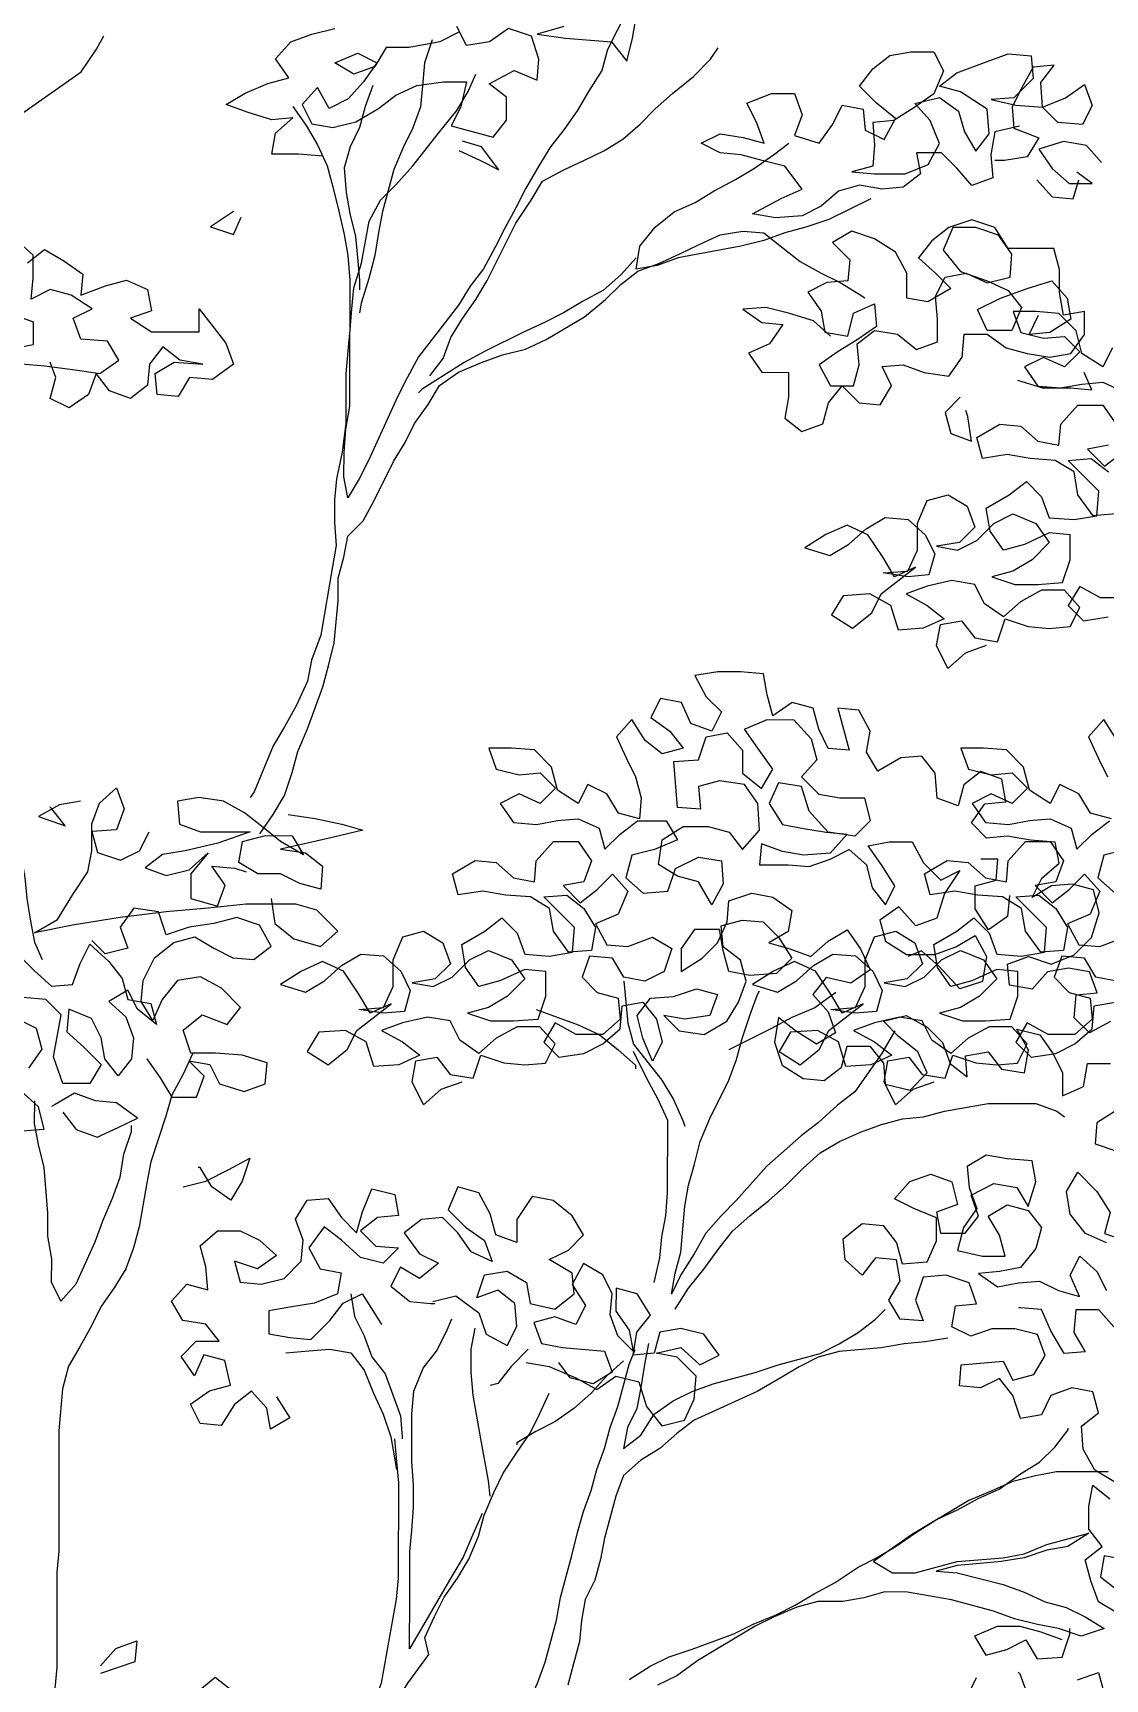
# Model space of a CAD drawing. Header units: inches. Extents: x 350994 to 353538, y 1581369 to 1583842.
# Drawn here: x 351288.804 to 351289.719, y 1583149.946 to 1583151.351 of the extents above; entities that cross this region are included whole.
import ezdxf

# ---------------------------------------------------------------- set-up
doc = ezdxf.new("R2010")
doc.units = ezdxf.units.IN
doc.header["$MEASUREMENT"] = 0
doc.linetypes.add('1', pattern=[0])
doc.layers.add('TREE', color=81, linetype='1')

# ---------------------------------------------------------------- blocks, each defined once
blk = doc.blocks.new('TREE_4')
at = {"color": 94}
for points in [[(850.7, 7413.6), (810.2, 7402.1), (853.5, 7396.2), (891.1, 7393.3), (922.9, 7390.4), (946, 7361.4), (954.7, 7396.1), (960.5, 7427.9)], [(946.1, 7436.6), (917.1, 7378.8), (908.4, 7347), (888.2, 7315.2), (870.8, 7286.3), (850.5, 7257.4), (830.3, 7231.4), (812.9, 7202.5), (792.6, 7167.9), (778.1, 7139), (760.7, 7107.2), (746.3, 7078.3), (728.9, 7046.5), (708.6, 7020.5), (691.3, 6991.6), (630.5, 6913.6), (613.1, 6881.8), (598.6, 6852.9), (555.1, 6757.5), (540.7, 6728.6), (523.3, 6699.7), (517.5, 6731.5), (517.6, 6769.1), (520.5, 6803.8), (526.3, 6838.5), (526.4, 6948.4), (529.3, 6986), (532.3, 7017.8), (543.9, 7055.3), (555.5, 7118.9), (572.9, 7150.7), (596, 7173.8), (622.1, 7202.7), (662.6, 7254.7), (688.6, 7286.5), (706, 7315.4), (717.6, 7341.4)], [(486.2, 7217.3), (448.6, 7220.2), (408.1, 7220.3), (413.9, 7252.1), (440, 7275.2), (408.2, 7272.3), (370.6, 7283.9), (338.8, 7295.5), (367.7, 7312.8), (402.4, 7327.3), (434.2, 7335.9), (414, 7364.8), (437.2, 7390.8), (469, 7402.4), (503.7, 7411)], [(691.6, 7405.1), (662.7, 7390.6), (616.4, 7382), (581.7, 7382), (564.4, 7353.1), (532.5, 7341.6), (503.7, 7359), (538.4, 7373.4), (567.3, 7358.9), (547, 7330), (523.8, 7304), (494.9, 7289.6), (477.6, 7321.4), (454.4, 7295.4), (468.9, 7266.5), (500.7, 7260.7), (535.4, 7269.3), (570.1, 7289.5), (596.1, 7309.7), (627.9, 7324.2), (668.4, 7329.9), (703.1, 7329.9), (694.4, 7292.3), (679.9, 7263.4), (743.5, 7246), (763.8, 7272), (763.8, 7306.7), (737.8, 7326.9), (775.4, 7347.1), (810.1, 7332.7), (813, 7364.5), (801.5, 7399.2), (766.8, 7410.8), (737.9, 7390.6), (703.2, 7384.8), (688.7, 7413.7)], [(0.4, 7157), (-8.3, 7191.7), (-14, 7226.4), (0.5, 7258.2), (32.3, 7284.2), (119.1, 7344.9), (142.3, 7379.5), (153.8, 7399.8)], [(651.1, 7393.5), (639.5, 7358.8), (636.6, 7324.1), (633.7, 7292.3), (622.1, 7260.5), (607.6, 7231.7), (593.1, 7197), (575.7, 7133.4), (569.9, 7101.6), (564.1, 7066.9), (555.4, 7032.2), (543.8, 6994.6), (540.9, 6980.2)], [(647.8, 6884.7), (668, 6910.7), (679.6, 6942.5), (697, 6971.4), (717.3, 7000.2), (734.7, 7029.1), (778.1, 7115.8), (801.3, 7150.5), (818.6, 7179.4), (850.5, 7196.7), (882.3, 7211.2), (911.2, 7225.6), (940.1, 7242.9), (966.2, 7266), (989.3, 7289.1), (1015.4, 7312.2), (1047.2, 7338.2), (1073.2, 7364.2), (1084.8, 7381.6)], [(1541.5, 7262.6), (1503.9, 7254), (1498.1, 7219.3), (1501, 7184.6), (1469.2, 7173), (1446.1, 7199.1), (1423, 7222.2), (1385.4, 7222.3), (1391.1, 7190.5), (1365.1, 7170.2), (1333.3, 7167.4), (1298.6, 7173.2), (1266.8, 7164.5), (1240.7, 7141.4), (1211.8, 7127), (1171.3, 7124.2), (1136.6, 7130), (1180, 7153.1), (1211.8, 7167.5), (1185.9, 7202.2), (1151.2, 7210.9), (1119.4, 7219.6), (1087.6, 7222.5), (1058.7, 7237), (1087.6, 7251.4), (1122.3, 7245.6), (1154.1, 7236.9), (1142.5, 7268.7), (1128.1, 7297.7), (1165.7, 7312.1), (1200.4, 7312.1), (1211.9, 7280.2), (1200.4, 7248.5), (1237.9, 7236.9), (1258.2, 7265.8), (1272.7, 7294.6), (1304.5, 7288.8), (1307.3, 7257), (1336.2, 7242.5), (1353.6, 7274.3), (1324.7, 7297.5), (1298.7, 7323.5), (1319, 7349.5), (1345, 7369.8), (1376.8, 7375.5), (1411.5, 7375.5), (1426, 7346.6), (1411.5, 7311.9), (1382.5, 7291.7), (1350.7, 7271.4), (1318.9, 7268.6), (1321.8, 7233.9), (1318.9, 7202.1), (1287, 7193.4), (1321.7, 7190.5), (1368, 7190.5), (1402.7, 7204.9), (1420.1, 7236.7), (1405.7, 7271.4), (1382.6, 7297.4), (1420.1, 7306.1), (1449, 7285.8), (1457.7, 7254), (1475, 7225.1), (1495.3, 7251.1), (1492.4, 7288.7), (1452, 7314.7), (1420.2, 7323.4), (1446.2, 7343.6), (1492.5, 7360.9), (1524.3, 7372.5), (1559, 7369.6), (1561.8, 7334.9), (1532.9, 7306), (1498.2, 7303.1), (1535.8, 7294.4), (1576.3, 7291.5), (1611, 7305.9), (1639.9, 7326.1), (1651.4, 7294.3), (1637, 7265.4), (1599.4, 7268.3), (1576.3, 7291.5), (1573.4, 7329.1), (1593.7, 7355.1), (1561.9, 7352.2), (1544.5, 7320.4), (1530, 7291.5), (1532.9, 7259.7), (1570.4, 7245.2), (1553.1, 7216.3), (1518.4, 7210.6), (1503.9, 7210.6)], [(561.4, 7324.2), (549.9, 7292.4), (541.1, 7260.6), (526.7, 7231.7), (518, 7199.9), (520.8, 7162.3), (526.6, 7130.5), (535.2, 7095.8), (538.1, 7064), (540.9, 7029.3), (540.9, 7014.9)], [(440, 7292.5), (460.2, 7263.6), (477.5, 7234.7), (491.9, 7202.8), (500.6, 7171), (509.2, 7136.3), (517.9, 7098.7), (523.6, 7066.9), (526.5, 7029.3), (526.4, 6954.2), (523.5, 6922.4), (520.6, 6887.7), (520.5, 6812.5), (514.7, 6769.1), (506, 6728.7), (503, 6696.9), (503, 6662.2), (505.9, 6627.5), (500.1, 6595.7), (482.6, 6491.6), (468.1, 6454), (462.3, 6422.2), (444.9, 6384.6), (427.6, 6352.9), (410.2, 6324), (381.2, 6254.6), (375.4, 6245.9)], [(691.5, 7225.8), (723.3, 7211.3), (752.2, 7196.8), (726.2, 7231.5), (697.3, 7240.2)], [(1315.9, 7152.9), (1252.3, 7121.2), (1217.6, 7109.7), (1185.8, 7101), (1153.9, 7089.5), (1119.2, 7080.8), (1023.8, 7063.6), (992, 7052), (960.2, 7046.3), (966, 7081), (989.2, 7109.9), (1018.1, 7133), (1049.9, 7147.4), (1078.8, 7164.7), (1110.7, 7182), (1139.6, 7199.4), (1168.5, 7219.6), (1191.7, 7236.9)], [(1665.8, 7207.6), (1642.7, 7233.6), (1608, 7239.4), (1570.4, 7227.9), (1590.6, 7198.9), (1616.6, 7175.8), (1651.3, 7175.8), (1628.2, 7193.1)], [(1567.5, 7181.6), (1590.6, 7155.6), (1622.4, 7152.7), (1631.1, 7181.6)], [(350.2, 7133.6), (315.5, 7110.5), (350.2, 7098.9), (361.8, 7124.9)], [(1255, 6944.8), (1229, 6968), (1191.4, 6979.6), (1156.7, 6988.3), (1122, 6985.4), (1150.9, 6965.2), (1182.7, 6962.2), (1162.5, 6933.3), (1130.7, 6918.9), (1150.9, 6890), (1191.4, 6889.9), (1191.3, 6852.4), (1185.5, 6820.6), (1211.5, 6800.3), (1243.3, 6811.8), (1252, 6843.6), (1272.3, 6869.6), (1298.3, 6843.6), (1330.1, 6840.7), (1347.5, 6869.6), (1333, 6898.5), (1364.8, 6901.3), (1396.6, 6889.8), (1434.2, 6883.9), (1454.5, 6912.8), (1457.4, 6947.5), (1492.1, 6947.5), (1521, 6927.2), (1552.8, 6918.5), (1587.5, 6912.7), (1619.3, 6918.5), (1639.6, 6947.4), (1639.6, 6982.1), (1607.8, 6976.3), (1602, 7011), (1602.1, 7045.7), (1593.4, 7077.5), (1524, 7077.6), (1503.8, 7109.4), (1469.1, 7121), (1434.4, 7109.5), (1408.4, 7089.2), (1388.1, 7063.2), (1414.1, 7040.1), (1437.2, 7016.9), (1402.5, 6996.7), (1370.7, 7002.5), (1370.8, 7040.1), (1353.4, 7071.9), (1321.6, 7092.2), (1287, 7103.8), (1258, 7086.5), (1284, 7060.4), (1281.1, 7028.6), (1249.3, 7025.8), (1220.4, 7011.4), (1240.6, 6982.4), (1246.3, 6950.6), (1281, 6944.8), (1289.7, 6979.5), (1321.6, 6993.9), (1324.4, 6959.2), (1295.5, 6939), (1266.6, 6921.7), (1237.6, 6901.5), (1254.9, 6869.6), (1289.6, 6869.6), (1298.3, 6901.4), (1295.5, 6933.2), (1321.5, 6953.4), (1356.2, 6947.6), (1385.1, 6924.5), (1416.9, 6936), (1416.9, 6970.7), (1414.1, 7005.4), (1428.6, 7034.3), (1460.4, 7040), (1492.2, 7025.6), (1526.9, 7034.2), (1529.8, 7068.9), (1509.6, 7097.8), (1474.9, 7109.4), (1440.2, 7109.5), (1425.7, 7074.8), (1451.7, 7042.9), (1492.2, 7028.4), (1524, 7014), (1544.2, 6987.9), (1529.7, 6953.2), (1492.1, 6953.3), (1477.7, 6985.1), (1512.4, 7002.4), (1552.9, 7016.8), (1590.5, 7028.4), (1613.6, 7002.3), (1619.3, 6970.5), (1587.5, 6950.3), (1555.7, 6947.4), (1570.2, 6976.3)], [(14.7, 6977.8), (46.5, 6966.2), (46.4, 6931.5), (3.1, 6922.8)], [(29.1, 6902.6), (63.8, 6899.6), (110, 6893.8), (147.6, 6888), (176.5, 6908.2), (159.2, 6937.1), (118.7, 6940.1), (107.2, 6971.9), (136.1, 6986.3), (104.3, 7006.6), (72.5, 7015.3), (43.6, 7000.9), (46.5, 7032.7), (46.6, 7067.4), (20.6, 7090.5)], [(37.9, 7055.8), (63.9, 7076), (92.8, 7058.6), (121.7, 7038.4), (118.8, 7006.6), (156.4, 7021), (188.2, 7029.6), (220, 7015.2), (225.7, 6983.3), (193.9, 6971.8), (225.7, 6951.5), (298, 6951.5), (298, 6986.2), (338.5, 6934.1), (350, 6902.3), (318.2, 6879.2), (283.5, 6882.1), (266.1, 6853.2), (234.3, 6856.1), (231.4, 6887.9), (260.4, 6905.3), (303.7, 6902.3), (269, 6908.1), (243, 6928.4), (222.8, 6902.4), (219.9, 6870.6), (193.8, 6850.4), (162, 6862), (141.8, 6888), (130.2, 6856.2), (101.3, 6836), (72.4, 6850.5), (81.1, 6882.3), (72.4, 6905.4)], [(389.8, 6191), (410.1, 6219.9), (427.5, 6248.8), (439.1, 6283.5), (447.8, 6315.3), (462.3, 6349.9), (485.4, 6413.5), (494.1, 6445.3), (502.8, 6480), (508.7, 6543.6), (508.7, 6578.3), (517.4, 6610.1), (523.2, 6641.9), (546.4, 6665), (563.8, 6696.8), (592.7, 6754.6), (610.1, 6783.5), (624.6, 6812.4), (644.9, 6841.3), (662.2, 6870.2), (691.2, 6890.4), (725.9, 6904.8), (757.7, 6916.4), (792.4, 6925), (824.2, 6939.4), (882.1, 6974.1), (913.9, 7000.1), (937, 7023.2), (963.1, 7043.4), (994.9, 7054.9), (1026.7, 7069.4), (1055.6, 7083.8), (1087.5, 7098.2), (1122.2, 7104), (1154, 7101), (1182.9, 7077.9), (1208.9, 7057.6), (1240.6, 7040.2), (1269.5, 7025.8), (1298.4, 7008.4), (1307.1, 7002.6)], [(1490.8, 6476.1), (1458.9, 6464.5), (1432.9, 6441.4), (1415.6, 6476.1), (1421.4, 6507.9), (1453.2, 6513.7), (1473.4, 6487.6), (1508.1, 6481.8), (1519.7, 6516.5), (1554.4, 6504.9), (1586.2, 6502), (1618, 6504.9), (1632.5, 6533.8), (1609.4, 6559.8), (1574.7, 6559.8), (1542.9, 6542.5), (1516.8, 6519.4), (1487.9, 6539.7), (1473.5, 6568.6), (1438.8, 6574.4), (1401.2, 6565.8), (1369.4, 6554.2), (1401.2, 6536.9), (1427.2, 6516.6), (1395.4, 6502.2), (1357.8, 6499.3), (1346.2, 6536.9), (1314.5, 6554.3), (1274, 6551.4), (1256.6, 6522.5), (1288.4, 6502.3), (1317.3, 6525.4), (1331.8, 6554.3), (1383.9, 6594.7), (1352.1, 6580.3), (1334.7, 6609.2), (1311.6, 6643.9), (1279.9, 6658.4), (1248, 6644), (1216.2, 6623.8), (1253.8, 6612.2), (1282.7, 6629.5), (1308.8, 6652.6), (1337.7, 6669.9), (1372.4, 6667), (1398.4, 6643.8), (1412.8, 6614.9), (1404.1, 6583.1), (1372.3, 6580.3), (1334.7, 6586.1), (1372.3, 6588.9), (1386.8, 6620.7), (1386.8, 6661.2), (1401.3, 6695.9), (1433.1, 6704.5), (1462, 6687.2), (1473.6, 6655.3), (1450.4, 6632.2), (1415.7, 6626.5), (1447.5, 6620.7), (1476.4, 6635.1), (1502.5, 6661.1), (1531.4, 6675.5), (1566.1, 6661), (1586.3, 6632.1), (1560.3, 6606.1), (1531.3, 6588.8), (1499.5, 6580.1), (1534.2, 6568.6), (1568.9, 6568.5), (1606.5, 6571.4), (1618.1, 6606.1), (1618.1, 6643.6), (1586.3, 6646.6), (1548.7, 6629.3), (1516.9, 6620.6), (1496.7, 6649.5), (1490.9, 6684.2), (1525.7, 6704.4), (1551.7, 6724.7), (1574.8, 6701.5), (1586.3, 6669.7), (1623.9, 6666.8), (1658.6, 6672.5), (1661.6, 6710.1), (1615.3, 6756.4), (1650, 6759.3), (1676, 6739)], [(1687.5, 6675.4), (1652.8, 6672.5), (1629.7, 6704.4), (1624, 6739.1), (1595.1, 6756.4), (1557.5, 6759.4), (1522.8, 6765.2), (1485.2, 6759.4), (1476.6, 6791.2), (1511.3, 6811.4), (1543.1, 6808.5), (1569.1, 6785.4), (1600.9, 6779.6), (1603.8, 6811.4), (1629.9, 6840.2), (1667.5, 6840.2), (1687.7, 6811.3)], [(1676.1, 6779.5), (1644.3, 6773.7), (1670.3, 6747.7), (1696.3, 6767.9)], [(1704.8, 6548.2), (1664.3, 6548.2), (1632.5, 6565.6), (1615.1, 6536.7), (1638.2, 6513.5), (1675.8, 6519.3)], [(1682, 6926.9), (1667.5, 6898), (1635.7, 6918.3), (1627.1, 6953), (1601.1, 6979.1), (1566.4, 6982), (1531.7, 6982), (1543.2, 6950.2), (1577.9, 6941.5), (1609.7, 6944.4), (1632.8, 6921.2), (1609.7, 6898.1), (1577.9, 6912.6), (1549, 6898.1), (1569.2, 6869.2), (1603.9, 6866.3), (1635.7, 6872), (1667.5, 6874.9), (1699.3, 6860.4)], [(960.2, 7063.6), (937.1, 7037.6), (911, 7014.5), (879.2, 6997.2), (850.3, 6979.9), (821.3, 6965.5), (789.5, 6951), (731.7, 6922.2), (699.8, 6904.8), (636.2, 6864.4), (630.4, 6858.7)], [(-14.3, 6893.9), (-14.3, 6859.2), (-5.7, 6824.5), (2.9, 6792.7), (8.7, 6758), (11.5, 6717.5), (17.3, 6653.9), (17.2, 6578.8), (8.4, 6483.4), (8.4, 6440), (11.3, 6399.5), (17, 6361.9), (16.9, 6220.2), (34.1, 6124.8), (37, 6093), (42.7, 6058.3), (48.5, 6026.5), (60, 6000.5)], [(1538.3, 6878.1), (1575.9, 6866.5), (1619.2, 6866.4), (1651, 6863.5), (1639.5, 6889.5)], [(1451.5, 6852.1), (1428.4, 6829), (1437, 6797.2), (1468.8, 6785.6), (1463.1, 6823.2), (1460.2, 6831.9)], [(696, 5814.8), (664.1, 5803.3), (638.1, 5780.2), (620.8, 5814.9), (626.6, 5846.7), (658.4, 5852.5), (678.6, 5826.4), (713.3, 5820.6), (724.9, 5855.3), (759.6, 5843.7), (791.4, 5840.8), (823.2, 5843.6), (837.7, 5872.5), (814.6, 5898.6), (779.9, 5898.6), (748.1, 5881.3), (722, 5858.2), (693.1, 5878.4), (678.7, 5907.4), (644, 5913.2), (606.4, 5904.5), (574.6, 5893), (606.4, 5875.6), (632.4, 5855.4), (600.6, 5840.9), (563, 5838.1), (551.4, 5875.7), (519.7, 5893.1), (479.2, 5890.2), (461.8, 5861.3), (493.6, 5841), (522.5, 5864.1), (537, 5893), (589.1, 5933.5), (557.3, 5919), (539.9, 5948), (516.8, 5982.7), (485.1, 5997.2), (453.2, 5982.7), (421.4, 5962.5), (459, 5950.9), (487.9, 5968.3), (514, 5991.4), (542.9, 6008.7), (577.6, 6005.8), (603.6, 5982.6), (618, 5953.7), (609.3, 5921.9), (577.5, 5919), (539.9, 5924.8), (577.5, 5927.7), (592, 5959.5), (592, 6000), (606.5, 6034.7), (638.3, 6043.3), (667.2, 6025.9), (678.8, 5994.1), (655.6, 5971), (620.9, 5965.2), (652.7, 5959.4), (681.6, 5973.9), (707.7, 5999.9), (736.6, 6014.3), (771.3, 5999.8), (791.5, 5970.9), (765.5, 5944.9), (736.5, 5927.6), (704.7, 5918.9), (739.4, 5907.3), (774.1, 5907.3), (811.7, 5910.1), (823.3, 5944.8), (823.3, 5982.4), (791.5, 5985.3), (753.9, 5968), (722.1, 5959.4), (701.9, 5988.3), (696.1, 6023), (730.9, 6043.2), (756.9, 6063.4), (780, 6040.3), (791.5, 6008.5), (829.1, 6005.5), (863.8, 6011.3), (866.8, 6048.9), (820.5, 6095.2), (855.2, 6098), (881.2, 6077.8), (898.6, 6048.8), (892.7, 6014.2), (858, 6011.3), (834.9, 6043.1), (829.2, 6077.8), (800.3, 6095.2), (762.7, 6098.1), (728, 6103.9), (690.4, 6098.2), (681.8, 6130), (716.5, 6150.2), (748.3, 6147.3), (774.3, 6124.1), (806.1, 6118.3), (809, 6150.1), (835.1, 6179), (872.7, 6179), (892.9, 6150), (881.3, 6118.2), (849.5, 6112.5), (875.5, 6086.4), (901.5, 6106.7), (924.7, 6129.8), (947.8, 6103.7), (933.3, 6069), (898.6, 6054.6), (915.9, 6022.8), (947.7, 6019.9), (985.3, 6034.3), (1014.2, 6016.9), (1002.6, 5982.2), (973.7, 5967.8), (941.9, 5973.6), (924.5, 6002.6), (889.8, 6005.5), (878.3, 5973.7), (901.4, 5950.5), (933.2, 5941.8), (936, 5910), (910, 5886.9), (869.5, 5887), (837.7, 5904.3), (820.3, 5875.4), (843.4, 5852.3), (881, 5858), (910, 5872.5), (936, 5895.6), (938.9, 5930.3), (970.7, 5936), (991, 5910), (999.6, 5875.3), (985.1, 5846.4), (970.7, 5881.1), (962, 5915.8), (982.3, 5941.8), (1017, 5944.6), (1051.7, 5956.2), (1083.5, 5947.5), (1071.9, 5915.7), (1034.3, 5909.9), (1002.5, 5915.7), (1025.6, 5892.6), (1063.2, 5886.8), (1097.9, 5907), (1115.3, 5935.9), (1126.9, 5967.7), (1118.3, 5999.5), (1092.3, 6019.8), (1089.4, 6051.6), (1121.2, 6060.2), (1153, 6057.3), (1176.1, 6034.1), (1196.3, 6002.3), (1173.2, 5979.2), (1132.7, 5976.3), (1100.9, 5982.2), (1092.2, 6014), (1086.5, 6045.8), (1048.9, 6045.8), (1028.6, 6016.9), (1028.6, 5982.2), (1060.4, 6002.4), (1083.6, 6025.5), (1098.1, 6057.3), (1101, 6089.1), (1135.7, 6100.7), (1167.5, 6094.9), (1196.4, 6074.6), (1190.6, 6042.8), (1161.6, 6025.5), (1193.4, 6016.8), (1225.2, 6005.2), (1251.3, 6028.3), (1280.2, 6045.6), (1300.4, 6016.7), (1314.9, 5984.9), (1285.9, 5964.6), (1248.3, 5973.3), (1228.1, 5947.3), (1251.2, 5921.3), (1262.7, 5889.5), (1233.8, 5872.2), (1202, 5892.4), (1176, 5912.7), (1170.2, 5875.1), (1181.7, 5840.4), (1213.5, 5820.1), (1245.3, 5817.2), (1271.3, 5837.4), (1280, 5869.2), (1314.7, 5869.2), (1335, 5843.2), (1337.8, 5811.4), (1375.4, 5802.6), (1401.4, 5828.6), (1387, 5860.5), (1358.1, 5883.6), (1335, 5906.8), (1369.7, 5915.4), (1401.5, 5898), (1424.6, 5874.9), (1436.2, 5843.1), (1462.2, 5822.8), (1459.3, 5854.6), (1494, 5860.4), (1514.2, 5834.3), (1548.9, 5828.5), (1554.7, 5863.2), (1537.4, 5895), (1572.1, 5886.3), (1592.3, 5857.4), (1606.7, 5828.5), (1606.7, 5793.8), (1638.5, 5808.2), (1644.3, 5842.9), (1679, 5842.8)], [(1690.5, 5773.4), (1658.7, 5753.2), (1655.8, 5721.4), (1690.5, 5709.8)], [(1679.1, 5906.5), (1647.3, 5889.1), (1624.2, 5912.3), (1627.1, 5947), (1658.9, 5949.8), (1647.3, 5981.7), (1615.5, 5987.5), (1583.7, 5981.7), (1560.6, 5955.7), (1525.9, 5961.5), (1523, 5993.3), (1554.8, 6004.9), (1589.5, 5993.3), (1624.2, 6007.7), (1650.3, 6033.7), (1661.9, 6071.3), (1653.2, 6106), (1621.4, 6114.7), (1589.6, 6111.8), (1560.7, 6094.5), (1575.2, 6123.4), (1601.2, 6146.5), (1595.5, 6178.3), (1557.9, 6181.2), (1523.2, 6187.1), (1491.4, 6184.2), (1468.3, 6207.3), (1488.6, 6236.2), (1520.4, 6239.1), (1514.6, 6273.8), (1482.8, 6285.4), (1456.8, 6265.2), (1448.1, 6233.4), (1416.3, 6245), (1413.4, 6282.6), (1393.2, 6308.6), (1361.4, 6305.7), (1326.7, 6285.5), (1309.4, 6314.5), (1315.2, 6346.3), (1297.9, 6378.1), (1266.1, 6381), (1283.4, 6317.4), (1251.5, 6320.3), (1237.1, 6349.2), (1228.5, 6381), (1196.7, 6389.7), (1167.7, 6369.5), (1159.1, 6401.3), (1153.3, 6433.2), (1118.7, 6436.1), (1084, 6436.1), (1049.3, 6430.4), (1066.6, 6398.5), (1089.7, 6375.4), (1075.2, 6346.5), (1043.4, 6358.1), (1029, 6389.9), (997.2, 6395.7), (982.7, 6366.8), (1011.6, 6346.5), (1031.8, 6320.5), (1000, 6311.9), (974, 6332.1), (953.8, 6363.9), (930.6, 6337.9), (945.1, 6306.1), (959.5, 6277.2), (968.1, 6245.4), (965.2, 6213.6), (933.4, 6222.3), (916.1, 6251.2), (887.2, 6265.7), (872.7, 6236.8), (840.9, 6257.1), (832.3, 6291.8), (806.3, 6317.8), (771.6, 6320.7), (736.9, 6320.8), (748.4, 6289), (783.1, 6280.3), (814.9, 6283.1), (838, 6260), (814.9, 6236.9), (783.1, 6251.3), (754.2, 6236.9), (774.4, 6208), (809.1, 6205.1), (840.9, 6210.8), (872.7, 6213.7), (904.5, 6199.2), (913.1, 6167.4), (936.3, 6190.5), (962.3, 6210.7), (1005.7, 6210.7), (1023, 6181.7), (988.3, 6167.3), (953.6, 6158.7), (944.9, 6124), (970.9, 6100.8), (1008.5, 6103.7), (1020.1, 6138.4), (1054.8, 6155.7), (1089.5, 6149.9), (1092.3, 6115.2), (1075, 6083.4), (1054.8, 6118.1), (1023, 6126.8), (994.1, 6144.2), (999.9, 6181.7), (1031.7, 6202), (1069.3, 6201.9), (1101.1, 6193.2), (1121.3, 6167.2), (1147.3, 6196.1), (1144.5, 6236.6), (1124.3, 6265.5), (1086.7, 6271.3), (1054.9, 6262.7), (1057.7, 6228), (1023.1, 6230.9), (1020.2, 6268.5), (1017.3, 6300.3), (1054.9, 6303.1), (1066.5, 6337.8), (1098.3, 6343.6), (1121.4, 6317.5), (1121.4, 6282.8), (1150.3, 6259.7), (1167.7, 6288.6), (1144.6, 6320.4), (1124.4, 6349.3), (1159.1, 6363.8), (1199.5, 6363.7), (1225.5, 6334.8), (1234.2, 6303), (1211, 6277), (1237, 6250.9), (1268.8, 6245.1), (1306.4, 6245.1), (1315.1, 6210.4), (1291.9, 6187.3), (1251.4, 6193.1), (1222.5, 6224.9), (1211, 6262.5), (1176.3, 6268.3), (1161.8, 6236.5), (1182.1, 6204.7), (1213.9, 6198.9), (1248.5, 6193.1), (1280.3, 6190.2), (1254.3, 6161.3), (1213.8, 6158.4), (1182, 6164.2), (1150.2, 6175.8), (1147.3, 6144), (1190.7, 6144), (1222.5, 6141.1), (1254.3, 6152.6), (1283.2, 6167), (1309.2, 6143.9), (1317.9, 6109.2), (1338.1, 6083.1), (1352.6, 6112), (1332.3, 6143.9), (1312.1, 6172.8), (1343.9, 6178.5), (1378.6, 6178.5), (1396, 6146.7), (1422, 6120.6), (1450.9, 6135.1), (1427.7, 6100.4), (1416.1, 6062.8), (1384.3, 6051.3), (1358.3, 6080.2), (1329.4, 6060), (1338, 6028.2), (1369.8, 6007.9), (1413.2, 6007.9), (1445, 6019.4), (1473.9, 6036.7), (1491.2, 6004.9), (1485.4, 5967.3), (1450.7, 5955.8), (1418.9, 5990.5), (1392.9, 6013.7), (1372.7, 6005)], [(1411.3, 5814.8), (1379.5, 5803.3), (1353.4, 5780.2), (1336.1, 5814.9), (1341.9, 5846.7), (1373.7, 5852.5), (1393.9, 5826.4), (1428.6, 5820.6), (1440.2, 5855.3), (1474.9, 5843.7), (1506.7, 5840.8), (1538.5, 5843.6), (1553, 5872.5), (1529.9, 5898.6), (1495.2, 5898.6), (1463.4, 5881.3), (1437.3, 5858.2), (1408.4, 5878.4), (1394, 5907.4), (1359.3, 5913.2), (1321.7, 5904.5), (1289.9, 5893), (1321.7, 5875.6), (1347.7, 5855.4), (1315.9, 5840.9), (1278.3, 5838.1), (1266.8, 5875.7), (1235, 5893.1), (1194.5, 5890.2), (1177.1, 5861.3), (1208.9, 5841), (1237.8, 5864.1), (1252.3, 5893), (1304.4, 5933.5), (1272.6, 5919), (1255.3, 5948), (1232.2, 5982.7), (1200.4, 5997.2), (1168.6, 5982.7), (1136.7, 5962.5), (1174.3, 5950.9), (1203.2, 5968.3), (1229.3, 5991.4), (1258.2, 6008.7), (1292.9, 6005.8), (1318.9, 5982.6), (1333.3, 5953.7), (1324.6, 5921.9), (1292.8, 5919), (1255.2, 5924.8), (1292.8, 5927.7), (1307.3, 5959.5), (1307.4, 6000), (1321.8, 6034.7), (1353.7, 6043.3), (1382.6, 6025.9), (1394.1, 5994.1), (1370.9, 5971), (1336.2, 5965.2), (1368, 5959.4), (1397, 5973.9), (1423, 5999.9), (1451.9, 6014.3), (1486.6, 5999.8), (1506.8, 5970.9), (1480.8, 5944.9), (1451.9, 5927.6), (1420, 5918.9), (1454.7, 5907.3), (1489.4, 5907.3), (1527, 5910.1), (1538.6, 5944.8), (1538.6, 5982.4), (1506.8, 5985.3), (1469.2, 5968), (1437.4, 5959.4), (1417.2, 5988.3), (1411.5, 6023), (1446.2, 6043.2), (1472.2, 6063.4), (1495.3, 6040.3), (1506.9, 6008.5), (1544.5, 6005.5), (1579.2, 6011.3), (1582.1, 6048.9), (1535.9, 6095.2), (1570.6, 6098), (1596.6, 6077.8), (1613.9, 6048.8), (1608.1, 6014.2), (1573.4, 6011.3), (1550.3, 6043.1), (1544.5, 6077.8), (1515.6, 6095.2), (1478, 6098.1), (1443.3, 6103.9), (1405.8, 6098.2), (1397.1, 6130), (1431.8, 6150.2), (1463.6, 6147.3), (1489.6, 6124.1), (1521.4, 6118.3), (1524.3, 6150.1), (1550.4, 6179), (1588, 6179), (1608.2, 6150), (1596.6, 6118.2), (1564.8, 6112.5), (1590.8, 6086.4), (1616.8, 6106.7), (1640, 6129.8), (1663.1, 6103.7), (1648.6, 6069), (1613.9, 6054.6), (1631.2, 6022.8), (1663, 6019.9), (1700.6, 6034.3)], [(1689, 5967.8), (1657.2, 5973.6), (1639.9, 6002.6), (1605.2, 6005.5), (1593.6, 5973.7), (1616.7, 5950.5), (1648.5, 5941.8), (1651.3, 5910), (1625.3, 5886.9), (1584.8, 5887), (1553, 5904.3), (1535.7, 5875.4), (1558.8, 5852.3), (1596.4, 5858), (1625.3, 5872.5), (1651.3, 5895.6), (1654.3, 5930.3), (1686.1, 5936)], [(1689.3, 6332.1), (1669.1, 6363.9), (1646, 6337.9), (1660.4, 6306.1), (1674.8, 6277.2)], [(1680.5, 6213.6), (1648.7, 6222.3), (1631.4, 6251.2), (1602.5, 6265.7), (1588, 6236.8), (1556.2, 6257.1), (1547.6, 6291.8), (1521.6, 6317.8), (1486.9, 6320.7), (1452.2, 6320.8), (1463.8, 6289), (1498.4, 6280.3), (1530.2, 6283.1), (1553.4, 6260), (1530.2, 6236.9), (1498.4, 6251.3), (1469.5, 6236.9), (1489.7, 6208), (1524.4, 6205.1), (1556.2, 6210.8), (1588, 6213.7), (1619.8, 6199.2), (1628.4, 6167.4), (1651.6, 6190.5), (1677.6, 6210.7)], [(1703.6, 6167.3), (1668.9, 6158.7), (1660.2, 6124), (1686.2, 6100.8)], [(444.7, 6084), (369.5, 6084), (311.7, 6078.3), (248, 6072.6), (178.6, 6064), (106.3, 6052.5), (48.5, 6040.9), (83.2, 6061.2), (106.4, 6098.7), (129.6, 6133.4), (135.4, 6165.2), (135.4, 6205.7), (147, 6237.5), (173, 6260.6), (184.6, 6228.8), (173, 6197), (135.4, 6194.1), (144, 6162.3), (178.7, 6150.7), (207.6, 6165.1), (222.1, 6194)], [(118.1, 6240.4), (86.3, 6234.6), (54.5, 6217.3), (94.9, 6202.8), (74.7, 6228.9), (71.8, 6231.8)], [(433.2, 6219.9), (473.7, 6214), (514.2, 6205.3), (546, 6196.6), (499.7, 6185.1), (462.1, 6176.5), (421.6, 6167.8), (459.2, 6162), (485.2, 6141.7), (482.3, 6107), (450.5, 6115.8), (421.6, 6130.2), (386.9, 6130.3), (358, 6147.6), (363.8, 6179.4), (398.5, 6188.1), (439, 6188), (456.3, 6159.1), (421.6, 6179.4), (392.7, 6202.5), (366.7, 6222.8), (334.9, 6240.2), (297.4, 6246), (265.5, 6240.2), (268.4, 6205.5), (300.2, 6194), (375.4, 6193.9), (326.2, 6176.6), (277, 6165.1), (242.3, 6159.3), (216.3, 6139.1), (248.1, 6127.5), (282.8, 6136.1), (311.7, 6162.1), (285.7, 6130.4), (285.6, 6092.8), (326.1, 6081.2), (337.7, 6113), (317.5, 6141.9), (352.2, 6139), (369.5, 6133.2)], [(1526, 6097.4), (1523.1, 6065.6), (1494.2, 6045.4), (1474, 6077.2), (1474, 6111.9), (1505.8, 6120.6), (1508.7, 6152.4), (1482.7, 6152.4)], [(25.3, 6006.3), (48.5, 5983.1), (74.5, 5960), (106.3, 5962.8), (117.9, 5994.6), (132.3, 6023.5), (161.2, 5997.5), (181.4, 5971.4), (190.1, 5939.6), (224.8, 5933.8), (233.4, 5902), (204.5, 5925.2), (190.1, 5954.1), (161.2, 5936.8), (187.2, 5913.6), (198.7, 5881.8), (195.8, 5850), (175.5, 5824), (155.3, 5850), (149.6, 5881.8), (135.1, 5910.8), (100.4, 5925.2), (97.5, 5890.6), (123.5, 5867.4), (149.5, 5841.4), (132.2, 5812.5), (91.7, 5812.5), (77.3, 5853), (88.9, 5916.6), (65.8, 5939.7), (31.1, 5942.7)], [(16.6, 5913.8), (51.3, 5896.4), (59.9, 5864.6), (39.6, 5835.7)], [(28.1, 5801), (54.1, 5777.8), (62.7, 5743.1), (30.9, 5740.3)], [(407.1, 6092.7), (412.8, 6055.1), (441.7, 6031.9), (482.2, 6020.3), (508.2, 6043.4), (476.5, 6075.2), (444.7, 6084)], [(218.9, 5850), (239.1, 5821), (256.5, 5792.1), (294, 5792.1), (305.6, 5823.9), (282.5, 5847), (314.3, 5841.2), (328.8, 5812.3), (366.3, 5800.7), (398.1, 5812.2), (401.1, 5844), (363.5, 5855.6), (323, 5858.5), (285.4, 5858.6), (273.9, 5893.3), (302.8, 5916.4), (340.4, 5901.9), (360.7, 5927.9), (331.8, 5956.8), (300, 5974.2), (265.3, 5968.5), (242.1, 5939.6), (227.7, 5907.8), (210.3, 5936.7), (213.2, 5968.5), (230.6, 6003.2), (259.6, 6026.3), (291.4, 6034.9), (320.3, 6017.6), (349.2, 6003.1), (381, 6000.2), (407, 6020.4), (389.7, 6052.2), (355, 6063.8), (320.3, 6055.2), (282.7, 6049.4), (248, 6037.9), (236.5, 6072.6), (198.9, 6078.4), (178.6, 6049.5), (190.2, 6017.7), (155.5, 6009), (135.2, 6029.3)], [(941.9, 5967.8), (947.6, 5904.2), (956.2, 5872.4), (976.4, 5846.4), (999.5, 5817.4), (1016.9, 5788.5), (1031.3, 5756.7), (1034.2, 5748)], [(1352.4, 5892.3), (1332.1, 5857.6), (1291.6, 5799.8), (1265.5, 5779.6), (1236.6, 5753.6), (1210.5, 5733.4), (1158.4, 5687.2), (1112.1, 5635.2), (1089, 5612.1), (1065.8, 5586.1), (1048.5, 5554.3), (1028.2, 5522.5), (1013.7, 5493.6), (1019.5, 5525.4), (1028.2, 5557.2), (1034.1, 5626.6), (1039.9, 5658.4), (1048.6, 5690.2), (1057.3, 5724.9), (1071.8, 5759.6), (1100.7, 5817.4), (1112.3, 5849.1), (1121, 5880.9), (1132.6, 5915.6), (1144.2, 5947.4), (1147.1, 5953.2)], [(1262.8, 5950.2), (1230.9, 5927.1), (1196.2, 5912.7), (1164.4, 5895.4), (1100.8, 5863.6)], [(808.8, 5924.6), (872.4, 5901.4), (904.2, 5886.9), (933.1, 5863.8), (959.1, 5840.6), (959.1, 5834.8)], [(987.7, 5511), (996.4, 5548.6), (999.3, 5580.4), (1005.1, 5612.2), (1008.1, 5646.9), (1008.2, 5756.7), (993.7, 5788.5), (976.4, 5820.4), (956.2, 5860.9)], [(288.3, 5858.6), (273.8, 5826.8), (256.5, 5795), (247.8, 5763.2), (224.6, 5693.8), (218.8, 5662), (212.9, 5627.3), (207.1, 5595.5), (198.4, 5563.7), (186.8, 5532), (169.5, 5503.1), (149.2, 5474.2), (134.7, 5445.3), (117.3, 5413.5), (100, 5384.6), (91.2, 5349.9), (85.4, 5286.3), (85.2, 5104.1), (82.3, 5072.3), (82.2, 4927.8), (79.3, 4896)], [(48.3, 5786.5), (48.2, 5751.8), (54, 5720), (62.6, 5685.3), (68.4, 5615.9), (68.3, 5581.2), (74.1, 5546.5), (74, 5511.8), (88.5, 5482.9), (111.6, 5508.9), (140.6, 5572.5), (152.2, 5604.3), (166.7, 5638.9), (178.3, 5670.7), (184.1, 5705.4), (195.7, 5740.1), (195.7, 5748.8)], [(91.6, 5769.1), (111.8, 5743.1), (143.6, 5731.5), (175.5, 5745.9), (204.4, 5760.3), (172.6, 5783.5), (140.8, 5786.4), (109, 5798), (80.1, 5780.7), (74.3, 5777.8)], [(1019.5, 5470.5), (1039.7, 5502.3), (1062.9, 5531.1), (1086.1, 5562.9), (1106.3, 5588.9), (1132.4, 5612), (1161.3, 5635.1), (1187.3, 5658.3), (1213.4, 5684.2), (1239.4, 5707.4), (1268.4, 5724.7), (1300.2, 5739.1), (1332, 5750.6), (1363.8, 5759.3), (1395.6, 5762.1), (1427.4, 5770.8), (1462.1, 5776.5), (1493.9, 5782.3), (1566.2, 5782.2), (1598, 5770.6), (1609.6, 5762)], [(273.7, 5656.2), (308.4, 5664.8), (343.1, 5682.2), (374.9, 5699.5), (363.3, 5664.8), (345.9, 5635.9), (317.1, 5656.2), (299.7, 5685.1), (296.8, 5685.1)], [(1684.2, 5209.6), (1655.3, 5227), (1638, 5258.8), (1635.2, 5293.5), (1661.2, 5313.8), (1652.5, 5345.6), (1620.7, 5351.4), (1588.9, 5339.8), (1574.5, 5310.9), (1542.6, 5305.2), (1531.1, 5339.9), (1510.9, 5365.9), (1482, 5351.5), (1450.2, 5354.4), (1453.1, 5386.2), (1516.7, 5392), (1531.1, 5363), (1562.9, 5371.7), (1580.3, 5400.6), (1568.8, 5432.4), (1534.1, 5441.1), (1499.4, 5441.1), (1467.6, 5429.6), (1438.7, 5444.1), (1444.5, 5475.9), (1476.3, 5478.7), (1464.8, 5510.5), (1430.1, 5522.1), (1395.4, 5519.3), (1383.8, 5484.6), (1395.3, 5452.8), (1360.6, 5455.7), (1343.3, 5484.6), (1360.7, 5513.5), (1354.9, 5545.3), (1323.1, 5548.3), (1302.9, 5522.3), (1276.9, 5545.4), (1274, 5577.2), (1302.9, 5600.3), (1334.7, 5597.4), (1355, 5571.4), (1363.6, 5539.5), (1401.2, 5542.4), (1415.7, 5574.2), (1415.7, 5608.9), (1381, 5623.4), (1352.1, 5637.9), (1375.3, 5663.9), (1407.1, 5675.4), (1438.9, 5663.8), (1447.5, 5629.1), (1415.7, 5617.6), (1421.5, 5585.8), (1459.1, 5585.7), (1479.3, 5611.7), (1467.8, 5643.5), (1502.5, 5660.9), (1537.2, 5655), (1554.5, 5626.1), (1566.1, 5663.7), (1560.3, 5695.5), (1522.8, 5698.4), (1491, 5704.2), (1462, 5686.9), (1464.9, 5655.1), (1476.4, 5623.3), (1456.2, 5594.4), (1447.5, 5559.7), (1485, 5551), (1519.7, 5551), (1511.1, 5582.8), (1493.8, 5611.7), (1522.7, 5629), (1554.5, 5620.3), (1574.7, 5594.3), (1566, 5562.5), (1542.9, 5533.6), (1511, 5527.8), (1479.2, 5525), (1508.1, 5504.7), (1539.9, 5510.5), (1571.7, 5513.3), (1600.6, 5498.9), (1632.4, 5490.1), (1618, 5522), (1632.5, 5550.9), (1658.5, 5527.7), (1672.9, 5498.8)], [(1673, 5571.1), (1641.2, 5585.6), (1618.1, 5614.5), (1612.3, 5649.2), (1629.7, 5678.1), (1658.6, 5649.1), (1678.8, 5617.3), (1670.1, 5585.5), (1704.8, 5573.9)], [(1684.4, 5443.8), (1661.3, 5469.9), (1626.6, 5469.9), (1623.7, 5435.2), (1641, 5406.3), (1609.2, 5403.4), (1589, 5438.1), (1574.6, 5470), (1542.8, 5472.9), (1539.9, 5472.9)], [(415.1, 5338), (435.3, 5306.2), (406.3, 5288.9), (400.6, 5320.7), (377.5, 5346.7), (351.4, 5326.5), (331.2, 5294.7), (299.4, 5297.7), (284.9, 5326.6), (313.9, 5346.8), (345.7, 5355.4), (337, 5393), (305.3, 5401.7), (290.8, 5369.9), (270.6, 5398.9), (293.7, 5422), (328.4, 5422), (308.2, 5448), (273.5, 5453.8), (256.2, 5482.7), (279.3, 5508.7), (311.1, 5500), (308.3, 5534.7), (299.6, 5566.5), (325.7, 5589.6), (360.4, 5589.6), (389.3, 5575.1), (415.3, 5552), (386.3, 5531.8), (351.6, 5543.4), (360.3, 5511.6), (392.1, 5508.6), (426.8, 5517.3), (452.8, 5543.3), (455.8, 5575.1), (444.2, 5606.9), (461.6, 5635.8), (493.4, 5638.6), (513.6, 5609.7), (536.7, 5586.6), (545.4, 5618.4), (559.9, 5653), (594.6, 5644.3), (600.4, 5612.5), (568.6, 5609.7), (542.5, 5589.5), (565.6, 5566.3), (600.3, 5563.4), (577.2, 5540.3), (542.5, 5549), (513.6, 5575), (487.6, 5595.3), (464.4, 5563.5), (481.7, 5531.7), (513.5, 5525.9), (507.7, 5494.1), (473, 5479.6), (435.4, 5473.9), (403.6, 5468.1), (403.6, 5433.4), (435.4, 5427.6), (467.2, 5424.7), (496.1, 5453.6), (516.4, 5479.6), (545.3, 5494), (565.5, 5462.2), (574.2, 5447.7)], [(652.3, 5482.4), (687, 5491), (721.7, 5465), (733.2, 5433.1), (765, 5415.8), (779.5, 5444.7), (776.6, 5479.4), (750.6, 5499.6), (718.8, 5488.1), (730.4, 5522.8), (765.1, 5528.5), (794, 5511.2), (799.7, 5479.3), (837.3, 5470.6), (866.2, 5493.7), (863.4, 5525.5), (828.7, 5545.8), (857.6, 5560.2), (880.8, 5583.4), (863.5, 5612.3), (834.6, 5635.4), (802.8, 5641.3), (779.6, 5606.6), (779.6, 5571.9), (747.8, 5583.5), (739.1, 5615.3), (721.8, 5647.1), (690, 5655.8), (675.5, 5621.1), (701.5, 5595.1), (730.4, 5574.8), (742, 5543), (710.2, 5557.5), (690, 5586.4), (666.9, 5609.6), (635, 5606.7), (609, 5586.5), (632.1, 5554.7), (661, 5540.2), (632.1, 5517.1), (603.2, 5534.5), (588.7, 5505.6), (617.6, 5482.4), (649.4, 5479.5), (655.2, 5479.5)], [(793.9, 5389.7), (828.6, 5383.9), (869, 5366.5), (900.8, 5349.1), (929.7, 5369.4), (964.4, 5360.7), (976, 5323.1), (999.1, 5294.1), (1033.8, 5302.8), (1048.3, 5334.6), (1051.2, 5369.2), (1022.3, 5398.2), (990.5, 5404), (1028.1, 5412.6), (1057, 5386.6), (1085.9, 5401), (1062.8, 5432.8), (1028.1, 5441.5), (996.3, 5435.8), (987.6, 5404), (955.8, 5401.1), (961.6, 5435.8), (981.9, 5461.8), (961.7, 5493.7), (929.9, 5502.4), (929.8, 5467.7), (950, 5438.7), (955.8, 5406.9), (932.7, 5430.1), (921.2, 5461.9), (924.1, 5493.7), (909.6, 5522.6), (880.7, 5540), (863.4, 5508.2), (883.6, 5476.4), (869.1, 5447.5), (837.3, 5459.1), (805.5, 5450.4), (817, 5418.6), (848.8, 5412.8), (912.4, 5407), (924, 5375.1), (895, 5357.8), (860.4, 5366.5), (843, 5389.7)], [(528, 5494.1), (533.7, 5459.4), (548.1, 5430.4), (559.7, 5398.6), (579.9, 5372.6), (603, 5308.9), (605.8, 5277.1), (605.8, 5274.2)], [(978.9, 5418.5), (973.1, 5386.7), (967.3, 5352), (961.5, 5320.2), (947, 5291.3), (941.2, 5259.5), (967.2, 5279.7), (987.5, 5311.5), (1016.4, 5331.7), (1045.4, 5346.1), (1077.2, 5357.7), (1140.8, 5374.9), (1175.5, 5386.5), (1239.1, 5403.8), (1268.1, 5418.2), (1297, 5435.5), (1323, 5455.7), (1337.5, 5470.2)], [(727.2, 5161.4), (712.7, 5129.6), (698.2, 5094.9), (680.8, 5066), (617.1, 4956.2), (617.2, 5034.3), (617.2, 5103.6), (620.2, 5135.4), (623.1, 5170.1), (623.1, 5204.8), (620.3, 5239.5), (620.3, 5311.8), (623.2, 5346.5), (637.7, 5381.2), (658, 5407.2), (672.5, 5436.1), (681.2, 5456.3)], [(715.9, 5441.8), (710, 5410), (710, 5375.3), (712.9, 5340.6), (718.6, 5308.8), (724.4, 5274.1), (735.9, 5210.5), (738.8, 5187.4)], [(1432.9, 5426.7), (1398.2, 5421), (1366.4, 5418.1), (1331.7, 5412.4), (1268.1, 5406.6), (1236.2, 5398), (1207.3, 5383.6), (1178.4, 5366.2), (1143.7, 5346), (1048.2, 5302.7), (1022.2, 5282.5), (996.1, 5259.4), (967.2, 5242.1), (941.2, 5219), (929.6, 5187.2), (912.2, 5123.6), (906.4, 5091.8), (897.7, 5060), (883.2, 5031.1), (877.4, 4999.3), (874.4, 4967.5), (865.7, 4935.7), (857, 4901)], [(949.6, 4909.6), (981.4, 4929.8), (1010.3, 4944.3), (1045, 4955.8), (1108.6, 4978.9), (1137.6, 4993.3), (1172.3, 5007.7), (1201.2, 5022.2), (1230.1, 5039.5), (1262, 5056.8), (1296.7, 5079.9), (1325.6, 5094.3), (1354.5, 5111.6), (1383.5, 5131.9), (1415.3, 5152.1), (1447.1, 5166.5), (1478.9, 5183.8), (1510.7, 5198.2), (1542.6, 5221.3), (1571.5, 5238.7), (1594.6, 5261.8), (1614.9, 5287.8), (1614.9, 5290.7)], [(429.6, 5404.5), (464.3, 5407.4), (496.1, 5410.2), (527.9, 5404.4), (548.1, 5378.4), (562.5, 5343.7), (577, 5311.9), (588.5, 5277.1), (594.2, 5245.3), (597.1, 5228)], [(645.7, 4612.1), (654.4, 4646.8), (671.8, 4675.7), (692, 4701.7), (726.8, 4759.5), (741.3, 4788.4), (781.8, 4840.4), (810.8, 4904), (822.4, 4935.8), (839.8, 4999.4), (845.6, 5034), (863, 5097.6), (871.7, 5132.3), (880.4, 5164.1), (892, 5195.9), (900.7, 5227.7), (912.3, 5259.5), (921, 5291.3), (932.6, 5323.1), (950, 5386.7), (958.7, 5409.8)], [(796.8, 5410), (770.7, 5384), (750.5, 5358), (738.9, 5355.1)], [(941.3, 5392.5), (915.3, 5369.4), (892.1, 5343.4), (866.1, 5320.3), (837.2, 5300.1), (808.2, 5285.6), (779.3, 5268.3), (779.3, 5265.4)], [(573.4, 4545.7), (573.4, 4615.1), (570.6, 4646.9), (564.8, 4681.6), (559.1, 4713.4), (559.1, 4782.8), (567.8, 4817.4), (596.8, 4875.2), (614.2, 4904.1), (646, 4947.5), (640.3, 4973.5), (654.7, 5005.3), (669.2, 5034.2), (689.5, 5063.1), (706.9, 5092), (721.3, 5126.7), (730.1, 5158.5), (744.5, 5193.2), (759, 5222.1), (779.3, 5253.8), (799.6, 5282.7), (814, 5311.6), (828.5, 5343.4)], [(594.3, 5274.3), (597.1, 5239.6), (600, 5207.7), (599.9, 5063.2), (596.9, 5031.4), (573.7, 4904.2), (562.1, 4872.4), (559.2, 4840.6), (547.6, 4808.8), (541.8, 4777), (541.7, 4704.7), (547.5, 4672.9), (550.3, 4641.1), (550.2, 4537)], [(1675.6, 5224.1), (1597.5, 5224.2), (1565.7, 5218.4), (1531, 5209.8), (1499.2, 5195.4), (1464.5, 5180.9), (1377.7, 5129), (1319.8, 5088.5), (1348.7, 5071.2), (1383.4, 5071.1), (1447, 5088.4), (1516.4, 5094.1), (1548.2, 5099.9), (1582.9, 5114.3), (1646.6, 5131.6), (1614.7, 5111.4), (1582.9, 5105.7), (1548.2, 5094.1), (1513.5, 5088.4), (1481.7, 5085.5), (1447, 5082.6), (1415.2, 5074), (1447, 5071.1), (1516.4, 5053.7), (1548.2, 5042.1), (1580, 5027.6), (1611.8, 5018.9), (1640.7, 5004.4), (1669.6, 4987), (1634.9, 4975.5), (1600.2, 4987.1), (1568.4, 4992.9), (1533.7, 5001.6), (1501.9, 5013.2), (1438.3, 5030.6), (1403.6, 5036.4), (1371.8, 5042.2), (1337.1, 5042.3), (1305.3, 5033.6), (1273.5, 5027.9), (1235.9, 5027.9), (1204.1, 5019.3), (1169.4, 5004.8), (1140.5, 4990.4), (1053.7, 4938.4), (1021.8, 4915.3), (992.9, 4900.9)], [(1701.5, 5091.1), (1669.7, 5096.9), (1663.9, 5065.1), (1689.9, 5044.8)], [(1689.8, 5010.1), (1660.9, 5027.5), (1649.4, 5059.3), (1640.7, 5091.1), (1666.8, 5111.4), (1646.6, 5137.4), (1646.6, 5172.1), (1652.4, 5203.9), (1678.4, 5183.6)], [(1605.9, 4969.7), (1574.1, 4981.3), (1542.4, 4990), (1507.7, 4990.1), (1472.9, 4975.6), (1490.3, 4946.7), (1522.1, 4955.4), (1551, 4969.8), (1568.3, 4940.9), (1605.9, 4943.7), (1617.5, 4978.4), (1617.5, 4987.1)], [(148.7, 4930.6), (171.8, 4956.6), (203.7, 4968.1), (200.7, 4936.3), (148.7, 4919)], [(255.6, 4866.9), (290.3, 4887.1), (322.2, 4913.1), (348.2, 4892.8), (325, 4869.7), (293.2, 4852.4), (275.8, 4849.5)], [(1629, 4909), (1660.8, 4920.5), (1669.5, 4888.7)], [(1475.8, 4912), (1461.3, 4883.1), (1498.9, 4862.9), (1539.3, 4859.9), (1576.9, 4859.9), (1553.8, 4885.9), (1542.3, 4917.8), (1539.4, 4920.6)]]:
    blk.add_lwpolyline(points, dxfattribs=at)

msp = doc.modelspace()

# ---------------------------------------------------------------- block references
at = {"layer": 'TREE', "lineweight": 5, "xscale": 0.0005632341344607994, "yscale": 0.0005632341490127146, "zscale": 0.0005632341444477617}
msp.add_blockref('TREE_4', (351288.7776, 1583147.1804), dxfattribs=at)

doc.saveas('drawing.dxf')
